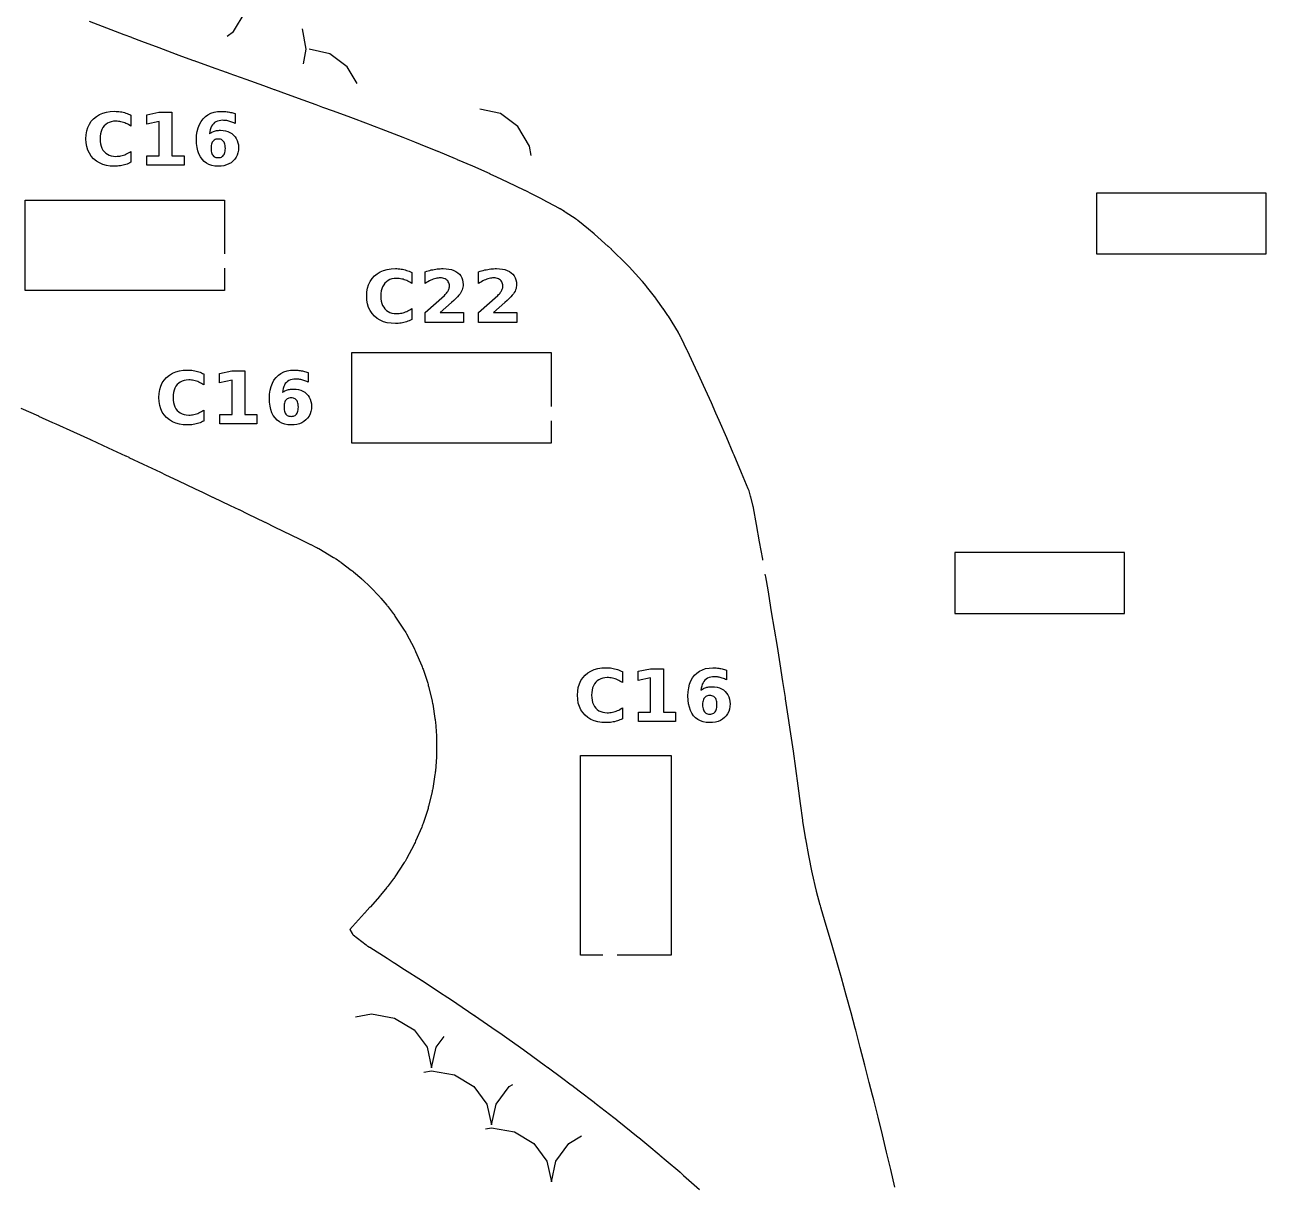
# Model space of a CAD drawing. Header units: millimetres. Extents: x 1 to 293, y 4 to 294.
# Drawn here: x 175.4 to 232.4, y 134 to 187.1 of the extents above; entities that cross this region are included whole.
import ezdxf

# ---------------------------------------------------------------- set-up
doc = ezdxf.new("R2010")
doc.units = ezdxf.units.MM
for name, color, linetype in [('CUT', 1, 'CONTINUOUS'), ('ENGRAVE', 5, 'CONTINUOUS'), ('SCORE', 7, 'CONTINUOUS')]:
    doc.layers.add(name, color=color, linetype=linetype)

msp = doc.modelspace()

# ---------------------------------------------------------------- linework, layer by layer
at = {"layer": 'CUT', "color": 1}
for points in [[(209.2896, 162.5426), (209.2822, 162.5846), (209.2817, 162.587), (209.142, 163.3819), (208.9978, 164.1845), (208.8586, 164.9514), (208.8543, 164.973), (208.8496, 164.9945), (208.8445, 165.016), (208.7306, 165.4593), (208.7285, 165.467), (208.7265, 165.4747), (208.7243, 165.4824), (208.6555, 165.7239), (208.6448, 165.7578), (208.6331, 165.7913), (208.6204, 165.8245), (208.315, 166.5602), (207.9718, 167.3661), (207.9316, 167.4595), (207.9311, 167.4609), (207.6308, 168.161), (207.2794, 168.9633), (207.1321, 169.2946), (207.1314, 169.2961), (206.9251, 169.7617), (206.5651, 170.5605), (206.3326, 171.0666), (206.3318, 171.0682), (206.1975, 171.3616), (205.8272, 172.1581), (205.822, 172.1689), (205.5372, 172.7517), (205.5344, 172.7574), (205.5315, 172.7632), (205.5285, 172.769), (205.4433, 172.9344), (205.433, 172.9535), (205.4224, 172.9724), (205.4115, 172.9911), (204.9552, 173.7412), (204.9476, 173.7533), (204.9399, 173.7654), (204.932, 173.7773), (204.7455, 174.054), (204.7407, 174.061), (204.7359, 174.0679), (204.731, 174.0748), (204.3993, 174.5387), (204.3914, 174.5495), (204.3834, 174.5602), (204.3752, 174.5708), (203.9517, 175.1115), (203.945, 175.1199), (203.9382, 175.1283), (203.9314, 175.1366), (203.7626, 175.3371), (203.7549, 175.346), (203.7472, 175.3549), (203.7394, 175.3636), (203.1554, 176.0058), (203.1486, 176.0131), (203.1418, 176.0204), (203.1349, 176.0276), (203.0266, 176.1392), (203.0214, 176.1444), (203.0162, 176.1497), (203.011, 176.1548), (202.3598, 176.7941), (202.3521, 176.8015), (202.3444, 176.8088), (202.3366, 176.8161), (202.2036, 176.9379), (202.1957, 176.945), (201.562, 177.5054), (201.5548, 177.5117), (201.5474, 177.518), (201.5401, 177.5242), (201.2807, 177.7393), (200.7949, 178.1396), (200.7681, 178.1605), (200.7408, 178.1806), (200.7128, 178.1999), (200.2141, 178.5253), (200.2028, 178.5325), (200.1914, 178.5396), (200.18, 178.5465), (199.9778, 178.6662), (199.9679, 178.672), (199.9579, 178.6776), (199.9479, 178.6832), (199.1751, 179.1024), (199.1684, 179.106), (199.1616, 179.1096), (199.1549, 179.1131), (198.7327, 179.3287), (198.3734, 179.5089), (198.366, 179.5126), (197.5744, 179.8961), (197.5669, 179.8997), (197.0733, 180.1306), (196.7771, 180.2682), (196.7679, 180.2724), (195.9766, 180.6242), (195.9691, 180.6275), (195.2654, 180.9292), (195.2609, 180.9311), (195.1794, 180.9664), (194.3789, 181.3037), (194.3704, 181.3072), (193.5739, 181.6287), (193.3208, 181.7304), (192.7799, 181.9477), (192.7716, 181.951), (191.976, 182.2573), (191.2642, 182.5294), (191.2627, 182.53), (191.1851, 182.5597), (190.381, 182.8594), (189.581, 183.1522), (189.0948, 183.3272), (189.0883, 183.3295), (188.7768, 183.4435), (187.979, 183.7334), (187.1756, 184.022), (186.8837, 184.1272), (186.8773, 184.1295), (186.377, 184.3126), (185.5762, 184.6038), (184.7852, 184.8901), (184.6791, 184.9274), (184.6734, 184.9295), (183.9764, 185.1787), (183.9747, 185.1794), (183.1778, 185.4656), (183.1745, 185.4668), (182.456, 185.727), (182.4491, 185.7295), (182.3832, 185.7538), (182.3735, 185.7574), (181.5737, 186.0591), (180.7778, 186.3594), (180.3304, 186.5265), (180.3215, 186.5299), (179.9737, 186.6626), (179.1776, 186.9661), (179.1731, 186.9678), (178.3835, 187.2721)], [(184.575, 175.95), (184.575, 174.925), (175.425, 174.925), (175.425, 179.075), (184.575, 179.075), (184.575, 176.6)], [(199.575, 168.95), (199.575, 167.925), (190.425, 167.925), (190.425, 172.075), (199.575, 172.075), (199.575, 169.6)], [(175.2313, 169.5269), (176.0309, 169.1675), (176.0396, 169.1636), (176.6865, 168.8673), (176.8337, 168.8001), (177.6372, 168.4361), (178.419, 168.0869), (178.427, 168.0833), (178.435, 168.0797), (178.4431, 168.076), (178.4603, 168.068), (178.4625, 168.067), (179.2331, 167.7088), (180.0317, 167.3388), (180.0424, 167.3338), (180.1817, 167.2678), (180.1836, 167.2669), (180.837, 166.9558), (181.632, 166.5814), (181.6334, 166.5807), (181.8745, 166.4668), (182.432, 166.2047), (182.4373, 166.2022), (183.2357, 165.8224), (183.5634, 165.6678), (183.5654, 165.6669), (184.0322, 165.4457), (184.0352, 165.4442), (184.8324, 165.064), (184.8369, 165.0618), (185.2402, 164.8676), (185.2419, 164.8668), (185.6327, 164.6779), (185.6351, 164.6767), (186.4329, 164.2891), (186.4389, 164.2861), (186.8841, 164.0671), (187.2403, 163.892), (188.0337, 163.5084), (188.531, 163.2674), (188.5386, 163.2637), (188.7674, 163.151), (188.8125, 163.1278), (188.8571, 163.1037), (188.9013, 163.0787), (189.5807, 162.6774), (189.6201, 162.6533), (189.659, 162.6284), (189.6975, 162.6029), (189.8726, 162.4824), (189.8932, 162.4679), (189.9138, 162.4533), (189.9341, 162.4384), (190.3936, 162.0961), (190.4286, 162.0691), (190.4632, 162.0415), (190.4973, 162.0134), (190.8783, 161.6882), (190.9033, 161.6663), (190.9281, 161.6441), (190.9526, 161.6216), (191.2124, 161.3766), (191.2391, 161.3507), (191.2654, 161.3244), (191.2914, 161.2978), (191.674, 160.8945), (191.7017, 160.8644), (191.7289, 160.8339), (191.7556, 160.8029), (192.0303, 160.4754), (192.0489, 160.4528), (192.0672, 160.43), (192.0852, 160.407), (192.3209, 160.0996), (192.3489, 160.0618), (192.3762, 160.0234), (192.4029, 159.9846), (192.8311, 159.3362), (192.8658, 159.2808), (192.8991, 159.2246), (192.931, 159.1676), (193.281, 158.5051), (193.3056, 158.4561), (193.3292, 158.4066), (193.3518, 158.3566), (193.6303, 157.705), (193.6522, 157.6505), (193.6729, 157.5956), (193.6924, 157.5402), (193.903, 156.8963), (193.9185, 156.8455), (193.933, 156.7944), (193.9465, 156.743), (194.1035, 156.0921), (194.1149, 156.0403), (194.1253, 155.9883), (194.1346, 155.9361), (194.2376, 155.287), (194.2449, 155.2347), (194.2511, 155.1824), (194.2562, 155.13), (194.3073, 154.4815), (194.3103, 154.4291), (194.3124, 154.3766), (194.3134, 154.3242), (194.3134, 153.6758), (194.3124, 153.6234), (194.3103, 153.5709), (194.3073, 153.5185), (194.2562, 152.87), (194.2511, 152.8176), (194.2449, 152.7653), (194.2376, 152.713), (194.1346, 152.0639), (194.1253, 152.0117), (194.1149, 151.9597), (194.1035, 151.9079), (193.9465, 151.257), (193.933, 151.2056), (193.9185, 151.1545), (193.903, 151.1037), (193.6924, 150.4598), (193.6729, 150.4044), (193.6522, 150.3495), (193.6303, 150.295), (193.3518, 149.6434), (193.3292, 149.5934), (193.3056, 149.5439), (193.281, 149.4949), (192.931, 148.8324), (192.8991, 148.7754), (192.8658, 148.7192), (192.8311, 148.6638), (192.4029, 148.0154), (192.3762, 147.9766), (192.3489, 147.9382), (192.3209, 147.9004), (192.0852, 147.593), (192.0672, 147.57), (192.0489, 147.5472), (192.0303, 147.5246), (191.7331, 147.1701), (191.7223, 147.1575), (191.7115, 147.1449), (191.7006, 147.1324), (191.2562, 146.6284), (191.2537, 146.6256), (191.0165, 146.3582), (191.0116, 146.3527), (191.0067, 146.3472), (191.0018, 146.3418), (190.4552, 145.7388), (190.3225, 145.5923), (190.4338, 145.4199), (190.4447, 145.404), (190.4585, 145.387), (190.4741, 145.3715), (190.4888, 145.3591), (191.0735, 144.8934), (191.1009, 144.8728), (191.1289, 144.8529), (191.1574, 144.8339), (191.2399, 144.7821), (191.2427, 144.7804), (192.0411, 144.2764), (192.3699, 144.0694), (192.3763, 144.0653), (192.3828, 144.0611), (192.3892, 144.057), (192.8432, 143.7638), (193.6127, 143.2693), (193.6192, 143.2651), (193.6257, 143.2609), (193.6317, 143.257), (193.6446, 143.2485), (194.4414, 142.7272), (194.8357, 142.4691), (194.8424, 142.4647), (194.8491, 142.4602), (194.8559, 142.4558), (195.2433, 142.1954), (196.0295, 141.6687), (196.038, 141.663), (196.0464, 141.6573), (196.0548, 141.6515), (196.8448, 141.1047), (197.1861, 140.8694), (197.1938, 140.8641), (197.2014, 140.8587), (197.209, 140.8534), (197.6455, 140.5435), (198.3161, 140.0694), (198.3241, 140.0637), (198.332, 140.058), (198.34, 140.0523), (198.4453, 139.9754), (199.2482, 139.3914), (199.4164, 139.2701), (199.4252, 139.2636), (199.434, 139.2572), (199.4428, 139.2507), (200.0495, 138.7978), (200.4925, 138.4702), (200.5017, 138.4633), (200.5108, 138.4564), (200.5199, 138.4495), (200.8504, 138.1963), (201.5435, 137.6703), (201.5531, 137.663), (201.5626, 137.6556), (201.572, 137.6483), (201.6502, 137.5867), (202.4486, 136.963), (202.5688, 136.8695), (202.578, 136.8623), (202.5871, 136.8551), (202.5961, 136.8479), (203.25, 136.3212), (203.5642, 136.0696), (203.5737, 136.0619), (203.5832, 136.0542), (203.5926, 136.0464), (204.0521, 135.6645), (204.5312, 135.2697), (204.5411, 135.2615), (204.551, 135.2532), (204.5608, 135.2449), (204.8532, 134.9943), (205.4711, 134.4699), (205.4814, 134.4611), (205.4917, 134.4522), (205.5018, 134.4433), (205.6544, 134.3084), (206.3835, 133.6701)], [(215.3459, 133.7755), (215.1571, 134.58), (215.1272, 134.7063), (214.9674, 135.3786), (214.7748, 136.178), (214.5794, 136.9771), (214.3803, 137.7772), (214.3274, 137.9865), (214.1777, 138.5775), (213.9727, 139.3767), (213.7645, 140.176), (213.5518, 140.9796), (213.5284, 141.0679), (213.3397, 141.7708), (213.1162, 142.5792), (212.8967, 143.3707), (212.7288, 143.9601), (212.6657, 144.1792), (212.4371, 144.9734), (212.2028, 145.7734), (211.9693, 146.5588), (211.9652, 146.5725), (211.9613, 146.5863), (211.9574, 146.6002), (211.9289, 146.704), (211.9276, 146.7089), (211.7558, 147.3448), (211.7494, 147.3695), (211.7432, 147.3943), (211.7372, 147.4192), (211.5691, 148.1514), (211.5643, 148.1735), (211.5596, 148.1956), (211.5551, 148.2177), (211.406, 148.9851), (211.2569, 149.7513), (211.2524, 149.7751), (211.2482, 149.799), (211.2442, 149.8229), (211.1279, 150.5621), (211.1253, 150.5798), (211.1227, 150.5975), (211.1203, 150.6152), (211.02, 151.3867), (210.9139, 152.1847), (210.8044, 152.9841), (210.6908, 153.7874), (210.5773, 154.5809), (210.4571, 155.3842), (210.3339, 156.1873), (210.3261, 156.2384), (210.21, 156.9854), (210.0839, 157.7852), (209.9558, 158.5852), (209.8259, 159.3845), (209.6939, 160.1838), (209.559, 160.985), (209.5586, 160.9877), (209.5267, 161.1797), (209.4256, 161.7767), (209.4033, 161.9026)], [(201.95, 144.425), (200.925, 144.425), (200.925, 153.575), (205.075, 153.575), (205.075, 144.425), (202.6, 144.425)]]:
    msp.add_lwpolyline(points, dxfattribs=at)
for points in [[(224.605, 179.395), (224.605, 176.605), (232.395, 176.605), (232.395, 179.395), (224.605, 179.395)], [(218.105, 160.105), (225.895, 160.105), (225.895, 162.895), (218.105, 162.895), (218.105, 160.105)]]:
    msp.add_lwpolyline(points, close=True, dxfattribs=at)
at = {"layer": 'ENGRAVE', "color": 5}
for points in [[(180.1642, 180.7535), (180.1047, 180.7297), (180.0443, 180.7084), (179.9831, 180.6896), (179.9212, 180.6732), (179.8583, 180.6592), (179.7946, 180.6479), (179.7299, 180.639), (179.6644, 180.6327), (179.5979, 180.6289), (179.5305, 180.6276), (179.3352, 180.637), (179.1538, 180.6653), (178.9865, 180.7124), (178.8332, 180.7784), (178.6939, 180.8633), (178.5686, 180.967), (178.4602, 181.0868), (178.3715, 181.22), (178.3025, 181.3667), (178.2532, 181.5268), (178.2237, 181.7004), (178.2138, 181.8874), (178.2237, 182.0748), (178.2532, 182.2488), (178.3025, 182.4092), (178.3715, 182.5561), (178.4602, 182.6895), (178.5686, 182.8094), (178.6939, 182.9131), (178.8332, 182.9979), (178.9865, 183.0639), (179.1538, 183.1111), (179.3352, 183.1393), (179.5305, 183.1488), (179.5979, 183.1475), (179.6644, 183.1437), (179.7299, 183.1374), (179.7946, 183.1285), (179.8583, 183.1171), (179.9212, 183.1032), (179.9831, 183.0868), (180.0443, 183.0679), (180.1047, 183.0466), (180.1642, 183.0229), (180.2229, 182.9967), (180.2809, 182.9681), (180.2809, 182.4652), (180.2229, 182.503), (180.1653, 182.5373), (180.1079, 182.5681), (180.0508, 182.5954), (179.994, 182.6191), (179.9374, 182.6393), (179.8805, 182.6562), (179.8226, 182.6701), (179.7637, 182.6808), (179.7038, 182.6885), (179.6429, 182.6931), (179.581, 182.6947), (179.4732, 182.6887), (179.3734, 182.6708), (179.2815, 182.6409), (179.1976, 182.5992), (179.1216, 182.5455), (179.0536, 182.4798), (178.995, 182.4037), (178.9469, 182.3185), (178.9096, 182.2243), (178.8829, 182.121), (178.8669, 182.0087), (178.8616, 181.8874), (178.8669, 181.7665), (178.8829, 181.6546), (178.9096, 181.5517), (178.9469, 181.4577), (178.995, 181.3726), (179.0536, 181.2965), (179.1216, 181.2309), (179.1976, 181.1772), (179.2815, 181.1354), (179.3734, 181.1056), (179.4732, 181.0877), (179.581, 181.0817), (179.6429, 181.0832), (179.7038, 181.0878), (179.7637, 181.0955), (179.8226, 181.1063), (179.8805, 181.1201), (179.9374, 181.137), (179.994, 181.1572), (180.0508, 181.181), (180.1079, 181.2082), (180.1653, 181.239), (180.2229, 181.2733), (180.2809, 181.3112), (180.2809, 180.8083), (180.2229, 180.7796), (180.1642, 180.7535)], [(181.5714, 182.6784), (181.0034, 182.5612), (181.0034, 182.9876), (181.5682, 183.1048), (182.1639, 183.1048), (182.1639, 181.1077), (182.7173, 181.1077), (182.7173, 180.6748), (181.018, 180.6748), (181.018, 181.1077), (181.5714, 181.1077), (181.5714, 182.6784)], [(185.0098, 182.6155), (184.9598, 182.6367), (184.9107, 182.6558), (184.8627, 182.6728), (184.8156, 182.6876), (184.7695, 182.7004), (184.7241, 182.711), (184.6791, 182.7198), (184.6344, 182.7266), (184.5901, 182.7315), (184.5462, 182.7344), (184.5026, 182.7353), (184.4127, 182.731), (184.3297, 182.7181), (184.2536, 182.6965), (184.1843, 182.6663), (184.1219, 182.6274), (184.0664, 182.5799), (184.0179, 182.5239), (183.9767, 182.4596), (183.9427, 182.3868), (183.9159, 182.3057), (183.8964, 182.2163), (183.8841, 182.1185), (183.9204, 182.144), (183.9577, 182.1672), (183.996, 182.1883), (184.0353, 182.2071), (184.0756, 182.2237), (184.1169, 182.2381), (184.1593, 182.2503), (184.2029, 182.2603), (184.2479, 182.268), (184.2941, 182.2736), (184.3416, 182.2769), (184.3903, 182.278), (184.5105, 182.2719), (184.6228, 182.2538), (184.727, 182.2235), (184.8232, 182.1811), (184.9115, 182.1265), (184.9917, 182.0599), (185.0616, 181.9834), (185.1187, 181.8995), (185.1632, 181.808), (185.195, 181.7091), (185.214, 181.6026), (185.2204, 181.4886), (185.2133, 181.3627), (185.192, 181.2455), (185.1565, 181.1368), (185.1068, 181.0368), (185.0429, 180.9455), (184.9648, 180.8628), (184.8748, 180.7909), (184.7751, 180.7321), (184.6658, 180.6864), (184.5467, 180.6537), (184.418, 180.6341), (184.2796, 180.6276), (184.1277, 180.6365), (183.9876, 180.6631), (183.8595, 180.7076), (183.7432, 180.7697), (183.6389, 180.8497), (183.5464, 180.9474), (183.4671, 181.0615), (183.4022, 181.1904), (183.3517, 181.3342), (183.3156, 181.4929), (183.294, 181.6664), (183.2868, 181.8548), (183.2952, 182.0484), (183.3205, 182.2276), (183.3627, 182.3925), (183.4217, 182.5431), (183.4976, 182.6794), (183.5903, 182.8013), (183.6978, 182.9064), (183.8177, 182.9925), (183.9502, 183.0594), (184.0953, 183.1073), (184.2528, 183.1359), (184.4229, 183.1455), (184.4785, 183.1448), (184.5335, 183.1426), (184.5881, 183.139), (184.642, 183.1339), (184.6955, 183.1274), (184.7484, 183.1195), (184.8009, 183.1101), (184.8533, 183.0992), (184.9054, 183.0869), (184.9574, 183.0732), (185.0092, 183.058), (185.0609, 183.0413), (185.0609, 182.5921), (185.0098, 182.6155)], [(184.1857, 181.8625), (184.1423, 181.8477), (184.1035, 181.827), (184.0692, 181.8003), (184.0395, 181.7677), (184.0144, 181.7292), (183.9939, 181.6848), (183.9779, 181.6345), (183.9665, 181.5782), (183.9596, 181.516), (183.9574, 181.4479), (183.9596, 181.3798), (183.9665, 181.3176), (183.9779, 181.2613), (183.9939, 181.211), (184.0144, 181.1666), (184.0395, 181.1281), (184.0692, 181.0955), (184.1035, 181.0689), (184.1423, 181.0481), (184.1857, 181.0333), (184.2336, 181.0244), (184.2861, 181.0215), (184.3391, 181.0244), (184.3875, 181.0333), (184.4312, 181.0481), (184.4702, 181.0689), (184.5046, 181.0955), (184.5343, 181.1281), (184.5595, 181.1666), (184.58, 181.211), (184.596, 181.2613), (184.6074, 181.3176), (184.6143, 181.3798), (184.6165, 181.4479), (184.6143, 181.516), (184.6074, 181.5782), (184.596, 181.6345), (184.58, 181.6848), (184.5595, 181.7292), (184.5343, 181.7677), (184.5046, 181.8003), (184.4702, 181.827), (184.4312, 181.8477), (184.3875, 181.8625), (184.3391, 181.8714), (184.2861, 181.8743), (184.2336, 181.8714), (184.1857, 181.8625)], [(193.1129, 173.5612), (193.0541, 173.535), (192.9946, 173.5112), (192.9342, 173.4899), (192.8731, 173.4711), (192.8111, 173.4547), (192.7482, 173.4408), (192.6845, 173.4294), (192.6198, 173.4205), (192.5543, 173.4142), (192.4878, 173.4104), (192.4205, 173.4091), (192.2251, 173.4185), (192.0438, 173.4468), (191.8764, 173.4939), (191.7231, 173.5599), (191.5838, 173.6448), (191.4585, 173.7485), (191.3501, 173.8683), (191.2614, 174.0016), (191.1924, 174.1482), (191.1431, 174.3084), (191.1136, 174.4819), (191.1037, 174.6689), (191.1136, 174.8563), (191.1431, 175.0303), (191.1924, 175.1907), (191.2614, 175.3376), (191.3501, 175.471), (191.4585, 175.5909), (191.5838, 175.6946), (191.7231, 175.7794), (191.8764, 175.8454), (192.0438, 175.8926), (192.2251, 175.9208), (192.4205, 175.9303), (192.4878, 175.929), (192.5543, 175.9252), (192.6198, 175.9189), (192.6845, 175.91), (192.7482, 175.8986), (192.8111, 175.8847), (192.8731, 175.8683), (192.9342, 175.8494), (192.9946, 175.8281), (193.0541, 175.8044), (193.1129, 175.7782), (193.1708, 175.7496), (193.1708, 175.2467), (193.1129, 175.2845), (193.0552, 175.3188), (192.9978, 175.3496), (192.9407, 175.3769), (192.8839, 175.4006), (192.8274, 175.4208), (192.7704, 175.4377), (192.7125, 175.4516), (192.6536, 175.4623), (192.5937, 175.47), (192.5328, 175.4746), (192.4709, 175.4762), (192.3631, 175.4702), (192.2633, 175.4523), (192.1714, 175.4225), (192.0875, 175.3807), (192.0116, 175.327), (191.9436, 175.2613), (191.8849, 175.1852), (191.8369, 175.1), (191.7995, 175.0058), (191.7728, 174.9025), (191.7568, 174.7902), (191.7515, 174.6689), (191.7568, 174.548), (191.7728, 174.4361), (191.7995, 174.3332), (191.8369, 174.2392), (191.8849, 174.1541), (191.9436, 174.0781), (192.0116, 174.0124), (192.0875, 173.9587), (192.1714, 173.9169), (192.2633, 173.8871), (192.3631, 173.8692), (192.4709, 173.8632), (192.5328, 173.8647), (192.5937, 173.8694), (192.6536, 173.877), (192.7125, 173.8878), (192.7704, 173.9016), (192.8274, 173.9185), (192.8839, 173.9388), (192.9407, 173.9625), (192.9978, 173.9898), (193.0552, 174.0205), (193.1129, 174.0549), (193.1708, 174.0927), (193.1708, 173.5898), (193.1129, 173.5612)], [(195.547, 173.4563), (193.781, 173.4563), (193.781, 173.9169), (194.668, 174.6998), (194.7059, 174.7355), (194.7404, 174.7709), (194.7714, 174.806), (194.799, 174.8409), (194.8231, 174.8754), (194.8438, 174.9098), (194.8612, 174.9442), (194.8755, 174.979), (194.8866, 175.0143), (194.8945, 175.0501), (194.8992, 175.0863), (194.9008, 175.123), (194.8976, 175.1781), (194.888, 175.2295), (194.8721, 175.2772), (194.8498, 175.3212), (194.8211, 175.3615), (194.786, 175.398), (194.7457, 175.4299), (194.7011, 175.4559), (194.6524, 175.4762), (194.5994, 175.4906), (194.5422, 175.4993), (194.4809, 175.5022), (194.4313, 175.5005), (194.3801, 175.4952), (194.3275, 175.4865), (194.2733, 175.4744), (194.2175, 175.4587), (194.1602, 175.4395), (194.1015, 175.417), (194.0414, 175.391), (193.98, 175.3616), (193.9172, 175.3289), (193.853, 175.2927), (193.7875, 175.2532), (193.7875, 175.787), (193.8579, 175.8094), (193.928, 175.83), (193.9979, 175.8487), (194.0675, 175.8655), (194.1368, 175.8805), (194.2058, 175.8936), (194.2745, 175.9048), (194.3427, 175.914), (194.4105, 175.9211), (194.4778, 175.9262), (194.5447, 175.9292), (194.6111, 175.9303), (194.7511, 175.9249), (194.8803, 175.9089), (194.9987, 175.8823), (195.1062, 175.8449), (195.203, 175.7969), (195.289, 175.7382), (195.3628, 175.67), (195.4233, 175.5934), (195.4703, 175.5083), (195.5038, 175.4149), (195.524, 175.313), (195.5307, 175.2027), (195.5278, 175.1373), (195.5193, 175.0733), (195.505, 175.0109), (195.4851, 174.9499), (195.4595, 174.8904), (195.4281, 174.8324), (195.3877, 174.772), (195.3346, 174.705), (195.269, 174.6316), (195.1909, 174.5518), (195.1001, 174.4654), (194.9968, 174.3726), (194.4776, 173.9169), (195.547, 173.9169), (195.547, 173.4563)], [(197.9996, 173.4563), (196.2337, 173.4563), (196.2337, 173.9169), (197.1207, 174.6998), (197.1586, 174.7355), (197.1931, 174.7709), (197.2241, 174.806), (197.2516, 174.8409), (197.2758, 174.8754), (197.2965, 174.9098), (197.3139, 174.9442), (197.3281, 174.979), (197.3392, 175.0143), (197.3471, 175.0501), (197.3519, 175.0863), (197.3535, 175.123), (197.3503, 175.1781), (197.3407, 175.2295), (197.3248, 175.2772), (197.3025, 175.3212), (197.2738, 175.3615), (197.2387, 175.398), (197.1984, 175.4299), (197.1538, 175.4559), (197.105, 175.4762), (197.0521, 175.4906), (196.9949, 175.4993), (196.9335, 175.5022), (196.8839, 175.5005), (196.8328, 175.4952), (196.7801, 175.4865), (196.7259, 175.4744), (196.6702, 175.4587), (196.6129, 175.4395), (196.5542, 175.417), (196.4941, 175.391), (196.4326, 175.3616), (196.3698, 175.3289), (196.3057, 175.2927), (196.2402, 175.2532), (196.2402, 175.787), (196.3106, 175.8094), (196.3807, 175.83), (196.4505, 175.8487), (196.5201, 175.8655), (196.5894, 175.8805), (196.6585, 175.8936), (196.7272, 175.9048), (196.7954, 175.914), (196.8631, 175.9211), (196.9305, 175.9262), (196.9973, 175.9292), (197.0637, 175.9303), (197.2037, 175.9249), (197.3329, 175.9089), (197.4513, 175.8823), (197.5589, 175.8449), (197.6557, 175.7969), (197.7416, 175.7382), (197.8155, 175.67), (197.8759, 175.5934), (197.9229, 175.5083), (197.9565, 175.4149), (197.9766, 175.313), (197.9833, 175.2027), (197.9805, 175.1373), (197.972, 175.0733), (197.9577, 175.0109), (197.9378, 174.9499), (197.9121, 174.8904), (197.8808, 174.8324), (197.8403, 174.772), (197.7873, 174.705), (197.7217, 174.6316), (197.6435, 174.5518), (197.5528, 174.4654), (197.4495, 174.3726), (196.9303, 173.9169), (197.9996, 173.9169), (197.9996, 173.4563)], [(183.5148, 168.8787), (183.4553, 168.8549), (183.3949, 168.8336), (183.3337, 168.8148), (183.2717, 168.7984), (183.2089, 168.7844), (183.1452, 168.7731), (183.0805, 168.7642), (183.0149, 168.7579), (182.9485, 168.7541), (182.8811, 168.7528), (182.6858, 168.7622), (182.5044, 168.7905), (182.3371, 168.8376), (182.1838, 168.9036), (182.0445, 168.9885), (181.9192, 169.0922), (181.8108, 169.212), (181.7221, 169.3452), (181.6531, 169.4919), (181.6038, 169.6521), (181.5742, 169.8256), (181.5644, 170.0126), (181.5742, 170.2), (181.6038, 170.374), (181.6531, 170.5344), (181.7221, 170.6813), (181.8108, 170.8147), (181.9192, 170.9346), (182.0445, 171.0383), (182.1838, 171.1231), (182.3371, 171.1891), (182.5044, 171.2363), (182.6858, 171.2645), (182.8811, 171.274), (182.9485, 171.2727), (183.0149, 171.2689), (183.0805, 171.2626), (183.1452, 171.2537), (183.2089, 171.2423), (183.2717, 171.2284), (183.3337, 171.212), (183.3949, 171.1931), (183.4553, 171.1718), (183.5148, 171.1481), (183.5735, 171.1219), (183.6314, 171.0933), (183.6314, 170.5904), (183.5735, 170.6282), (183.5159, 170.6625), (183.4585, 170.6933), (183.4014, 170.7206), (183.3446, 170.7443), (183.288, 170.7645), (183.2311, 170.7814), (183.1732, 170.7953), (183.1143, 170.806), (183.0544, 170.8137), (182.9935, 170.8183), (182.9316, 170.8199), (182.8238, 170.8139), (182.724, 170.796), (182.6321, 170.7661), (182.5482, 170.7244), (182.4722, 170.6707), (182.4042, 170.605), (182.3455, 170.5289), (182.2975, 170.4437), (182.2602, 170.3495), (182.2335, 170.2462), (182.2175, 170.1339), (182.2122, 170.0126), (182.2175, 169.8917), (182.2335, 169.7798), (182.2602, 169.6769), (182.2975, 169.5829), (182.3455, 169.4978), (182.4042, 169.4217), (182.4722, 169.3561), (182.5482, 169.3024), (182.6321, 169.2606), (182.724, 169.2308), (182.8238, 169.2129), (182.9316, 169.2069), (182.9935, 169.2084), (183.0544, 169.213), (183.1143, 169.2207), (183.1732, 169.2315), (183.2311, 169.2453), (183.288, 169.2622), (183.3446, 169.2824), (183.4014, 169.3062), (183.4585, 169.3334), (183.5159, 169.3642), (183.5735, 169.3986), (183.6314, 169.4364), (183.6314, 168.9335), (183.5735, 168.9048), (183.5148, 168.8787)], [(184.922, 170.8036), (184.354, 170.6864), (184.354, 171.1128), (184.9188, 171.23), (185.5145, 171.23), (185.5145, 169.2329), (186.0678, 169.2329), (186.0678, 168.8), (184.3686, 168.8), (184.3686, 169.2329), (184.922, 169.2329), (184.922, 170.8036)], [(188.3604, 170.7407), (188.3104, 170.7619), (188.2613, 170.781), (188.2133, 170.798), (188.1662, 170.8128), (188.1201, 170.8256), (188.0747, 170.8362), (188.0297, 170.845), (187.985, 170.8518), (187.9407, 170.8567), (187.8968, 170.8596), (187.8532, 170.8605), (187.7633, 170.8562), (187.6803, 170.8433), (187.6042, 170.8217), (187.5349, 170.7915), (187.4725, 170.7526), (187.417, 170.7051), (187.3685, 170.6491), (187.3273, 170.5848), (187.2933, 170.512), (187.2665, 170.4309), (187.247, 170.3415), (187.2347, 170.2437), (187.271, 170.2692), (187.3083, 170.2924), (187.3466, 170.3135), (187.3859, 170.3323), (187.4262, 170.3489), (187.4674, 170.3633), (187.5099, 170.3755), (187.5535, 170.3855), (187.5985, 170.3932), (187.6447, 170.3988), (187.6921, 170.4021), (187.7409, 170.4032), (187.8611, 170.3971), (187.9734, 170.379), (188.0776, 170.3487), (188.1738, 170.3063), (188.2621, 170.2517), (188.3423, 170.1851), (188.4122, 170.1086), (188.4693, 170.0247), (188.5138, 169.9332), (188.5456, 169.8343), (188.5646, 169.7278), (188.571, 169.6138), (188.5639, 169.4879), (188.5426, 169.3707), (188.5071, 169.262), (188.4574, 169.1621), (188.3935, 169.0707), (188.3154, 168.988), (188.2254, 168.9161), (188.1257, 168.8573), (188.0164, 168.8116), (187.8973, 168.7789), (187.7686, 168.7593), (187.6302, 168.7528), (187.4783, 168.7617), (187.3382, 168.7883), (187.2101, 168.8328), (187.0938, 168.8949), (186.9895, 168.9749), (186.897, 169.0726), (186.8176, 169.1867), (186.7527, 169.3156), (186.7023, 169.4594), (186.6662, 169.6181), (186.6446, 169.7916), (186.6374, 169.98), (186.6458, 170.1736), (186.6711, 170.3528), (186.7133, 170.5177), (186.7723, 170.6683), (186.8482, 170.8046), (186.9409, 170.9265), (187.0484, 171.0316), (187.1683, 171.1177), (187.3008, 171.1846), (187.4458, 171.2325), (187.6034, 171.2611), (187.7734, 171.2707), (187.829, 171.27), (187.8841, 171.2678), (187.9386, 171.2642), (187.9926, 171.2591), (188.0461, 171.2526), (188.099, 171.2447), (188.1515, 171.2353), (188.2038, 171.2244), (188.256, 171.2121), (188.308, 171.1984), (188.3598, 171.1832), (188.4115, 171.1665), (188.4115, 170.7173), (188.3604, 170.7407)], [(187.5363, 169.9877), (187.4929, 169.9729), (187.4541, 169.9522), (187.4198, 169.9255), (187.3901, 169.8929), (187.365, 169.8544), (187.3445, 169.81), (187.3285, 169.7597), (187.3171, 169.7034), (187.3102, 169.6412), (187.3079, 169.5731), (187.3102, 169.505), (187.3171, 169.4428), (187.3285, 169.3865), (187.3445, 169.3362), (187.365, 169.2918), (187.3901, 169.2533), (187.4198, 169.2207), (187.4541, 169.1941), (187.4929, 169.1733), (187.5363, 169.1585), (187.5842, 169.1496), (187.6367, 169.1467), (187.6897, 169.1496), (187.7381, 169.1585), (187.7818, 169.1733), (187.8208, 169.1941), (187.8552, 169.2207), (187.8849, 169.2533), (187.91, 169.2918), (187.9306, 169.3362), (187.9466, 169.3865), (187.958, 169.4428), (187.9648, 169.505), (187.9671, 169.5731), (187.9648, 169.6412), (187.958, 169.7034), (187.9466, 169.7597), (187.9306, 169.81), (187.91, 169.8544), (187.8849, 169.8929), (187.8552, 169.9255), (187.8208, 169.9522), (187.7818, 169.9729), (187.7381, 169.9877), (187.6897, 169.9966), (187.6367, 169.9995), (187.5842, 169.9966), (187.5363, 169.9877)], [(202.7301, 155.2155), (202.6705, 155.1917), (202.6102, 155.1705), (202.549, 155.1516), (202.487, 155.1352), (202.4242, 155.1213), (202.3604, 155.1099), (202.2958, 155.101), (202.2302, 155.0947), (202.1638, 155.0909), (202.0964, 155.0896), (201.9011, 155.099), (201.7197, 155.1273), (201.5524, 155.1745), (201.3991, 155.2404), (201.2598, 155.3253), (201.1345, 155.429), (201.0261, 155.5488), (200.9374, 155.6821), (200.8684, 155.8288), (200.8191, 155.9889), (200.7895, 156.1624), (200.7797, 156.3494), (200.7895, 156.5369), (200.8191, 156.7108), (200.8684, 156.8712), (200.9374, 157.0181), (201.0261, 157.1515), (201.1345, 157.2714), (201.2598, 157.3751), (201.3991, 157.46), (201.5524, 157.5259), (201.7197, 157.5731), (201.9011, 157.6013), (202.0964, 157.6108), (202.1638, 157.6095), (202.2302, 157.6057), (202.2958, 157.5994), (202.3604, 157.5905), (202.4242, 157.5791), (202.487, 157.5652), (202.549, 157.5488), (202.6102, 157.5299), (202.6705, 157.5086), (202.7301, 157.4849), (202.7888, 157.4587), (202.8467, 157.4301), (202.8467, 156.9272), (202.7888, 156.965), (202.7312, 156.9993), (202.6738, 157.0301), (202.6167, 157.0574), (202.5599, 157.0811), (202.5033, 157.1013), (202.4464, 157.1182), (202.3885, 157.1321), (202.3296, 157.1428), (202.2697, 157.1505), (202.2088, 157.1551), (202.1469, 157.1567), (202.0391, 157.1507), (201.9393, 157.1328), (201.8474, 157.103), (201.7635, 157.0612), (201.6875, 157.0075), (201.6195, 156.9418), (201.5608, 156.8657), (201.5128, 156.7805), (201.4755, 156.6863), (201.4488, 156.583), (201.4328, 156.4707), (201.4275, 156.3494), (201.4328, 156.2285), (201.4488, 156.1166), (201.4755, 156.0137), (201.5128, 155.9197), (201.5608, 155.8347), (201.6195, 155.7586), (201.6875, 155.6929), (201.7635, 155.6392), (201.8474, 155.5974), (201.9393, 155.5676), (202.0391, 155.5497), (202.1469, 155.5437), (202.2088, 155.5453), (202.2697, 155.5499), (202.3296, 155.5576), (202.3885, 155.5683), (202.4464, 155.5821), (202.5033, 155.5991), (202.5599, 155.6193), (202.6167, 155.643), (202.6738, 155.6703), (202.7312, 155.7011), (202.7888, 155.7354), (202.8467, 155.7732), (202.8467, 155.2703), (202.7888, 155.2417), (202.7301, 155.2155)], [(204.1373, 157.1404), (203.5693, 157.0232), (203.5693, 157.4496), (204.134, 157.5668), (204.7297, 157.5668), (204.7297, 155.5698), (205.2831, 155.5698), (205.2831, 155.1368), (203.5839, 155.1368), (203.5839, 155.5698), (204.1373, 155.5698), (204.1373, 157.1404)], [(207.5757, 157.0775), (207.5257, 157.0987), (207.4766, 157.1178), (207.4285, 157.1348), (207.3815, 157.1496), (207.3354, 157.1624), (207.29, 157.1731), (207.245, 157.1818), (207.2003, 157.1886), (207.156, 157.1935), (207.1121, 157.1964), (207.0685, 157.1974), (206.9786, 157.193), (206.8956, 157.1801), (206.8195, 157.1585), (206.7502, 157.1283), (206.6878, 157.0894), (206.6323, 157.0419), (206.5838, 156.9859), (206.5426, 156.9216), (206.5086, 156.8489), (206.4818, 156.7678), (206.4623, 156.6783), (206.45, 156.5805), (206.4863, 156.606), (206.5236, 156.6292), (206.5619, 156.6503), (206.6012, 156.6691), (206.6415, 156.6857), (206.6827, 156.7001), (206.7251, 156.7123), (206.7688, 156.7223), (206.8138, 156.73), (206.86, 156.7356), (206.9074, 156.7389), (206.9562, 156.74), (207.0764, 156.7339), (207.1887, 156.7158), (207.2929, 156.6855), (207.3891, 156.6431), (207.4774, 156.5886), (207.5576, 156.5219), (207.6275, 156.4455), (207.6846, 156.3615), (207.7291, 156.27), (207.7608, 156.1711), (207.7799, 156.0646), (207.7863, 155.9506), (207.7792, 155.8247), (207.7579, 155.7075), (207.7224, 155.5989), (207.6727, 155.4989), (207.6088, 155.4075), (207.5307, 155.3248), (207.4407, 155.2529), (207.341, 155.1941), (207.2317, 155.1484), (207.1126, 155.1157), (206.9839, 155.0962), (206.8455, 155.0896), (206.6936, 155.0985), (206.5535, 155.1252), (206.4254, 155.1696), (206.3091, 155.2318), (206.2047, 155.3117), (206.1123, 155.4094), (206.0329, 155.5235), (205.968, 155.6524), (205.9176, 155.7962), (205.8815, 155.9549), (205.8599, 156.1284), (205.8527, 156.3168), (205.8611, 156.5104), (205.8864, 156.6896), (205.9285, 156.8546), (205.9876, 157.0051), (206.0635, 157.1414), (206.1562, 157.2633), (206.2637, 157.3685), (206.3836, 157.4545), (206.5161, 157.5215), (206.6611, 157.5693), (206.8187, 157.598), (206.9887, 157.6075), (207.0443, 157.6068), (207.0994, 157.6046), (207.1539, 157.601), (207.2079, 157.5959), (207.2614, 157.5894), (207.3143, 157.5815), (207.3668, 157.5721), (207.4191, 157.5612), (207.4713, 157.5489), (207.5233, 157.5352), (207.5751, 157.52), (207.6268, 157.5034), (207.6268, 157.0541), (207.5757, 157.0775)], [(206.7516, 156.3245), (206.7082, 156.3097), (206.6694, 156.289), (206.6351, 156.2623), (206.6054, 156.2298), (206.5803, 156.1913), (206.5598, 156.1468), (206.5438, 156.0965), (206.5324, 156.0402), (206.5255, 155.978), (206.5232, 155.9099), (206.5255, 155.8418), (206.5324, 155.7796), (206.5438, 155.7234), (206.5598, 155.673), (206.5803, 155.6286), (206.6054, 155.5901), (206.6351, 155.5575), (206.6694, 155.5309), (206.7082, 155.5101), (206.7516, 155.4953), (206.7995, 155.4865), (206.852, 155.4835), (206.905, 155.4865), (206.9534, 155.4953), (206.9971, 155.5101), (207.0361, 155.5309), (207.0705, 155.5575), (207.1002, 155.5901), (207.1253, 155.6286), (207.1459, 155.673), (207.1619, 155.7234), (207.1733, 155.7796), (207.1801, 155.8418), (207.1824, 155.9099), (207.1801, 155.978), (207.1733, 156.0402), (207.1619, 156.0965), (207.1459, 156.1468), (207.1253, 156.1913), (207.1002, 156.2298), (207.0705, 156.2623), (207.0361, 156.289), (206.9971, 156.3097), (206.9534, 156.3245), (206.905, 156.3334), (206.852, 156.3364), (206.7995, 156.3334), (206.7516, 156.3245)]]:
    msp.add_lwpolyline(points, close=True, dxfattribs=at)
at = {"layer": 'SCORE', "color": 7}
for points in [[(184.6975, 186.5936), (184.9837, 186.806), (185.5202, 187.6982), (185.5639, 187.9423)], [(188.2006, 185.3274), (188.3211, 186.0006), (188.1526, 186.9415)], [(190.6678, 184.4317), (190.2087, 185.1951), (189.4057, 185.7912), (188.4586, 186.0006)], [(198.6601, 181.1202), (198.5827, 181.553), (198.0462, 182.4451), (197.2432, 183.0412), (196.2961, 183.2506)], [(190.5941, 141.5904), (191.3319, 141.7225), (192.3843, 141.5341), (193.2765, 140.9976), (193.8726, 140.1946), (194.0819, 139.2475)], [(194.0819, 139.2475), (194.2913, 140.1946), (194.6596, 140.6907)], [(193.729, 139.0468), (194.0819, 139.11), (195.1343, 138.9216), (196.0265, 138.3851), (196.6226, 137.5821), (196.8319, 136.635)], [(196.8319, 136.635), (197.0413, 137.5821), (197.6374, 138.3851), (197.8108, 138.4894)], [(196.5507, 136.4472), (196.8319, 136.4975), (197.8843, 136.3091), (198.7765, 135.7726), (199.3726, 134.9696), (199.5819, 134.0225)], [(199.5819, 134.0225), (199.7913, 134.9696), (200.3874, 135.7726), (200.9675, 136.1214)]]:
    msp.add_lwpolyline(points, dxfattribs=at)

doc.saveas('drawing.dxf')
